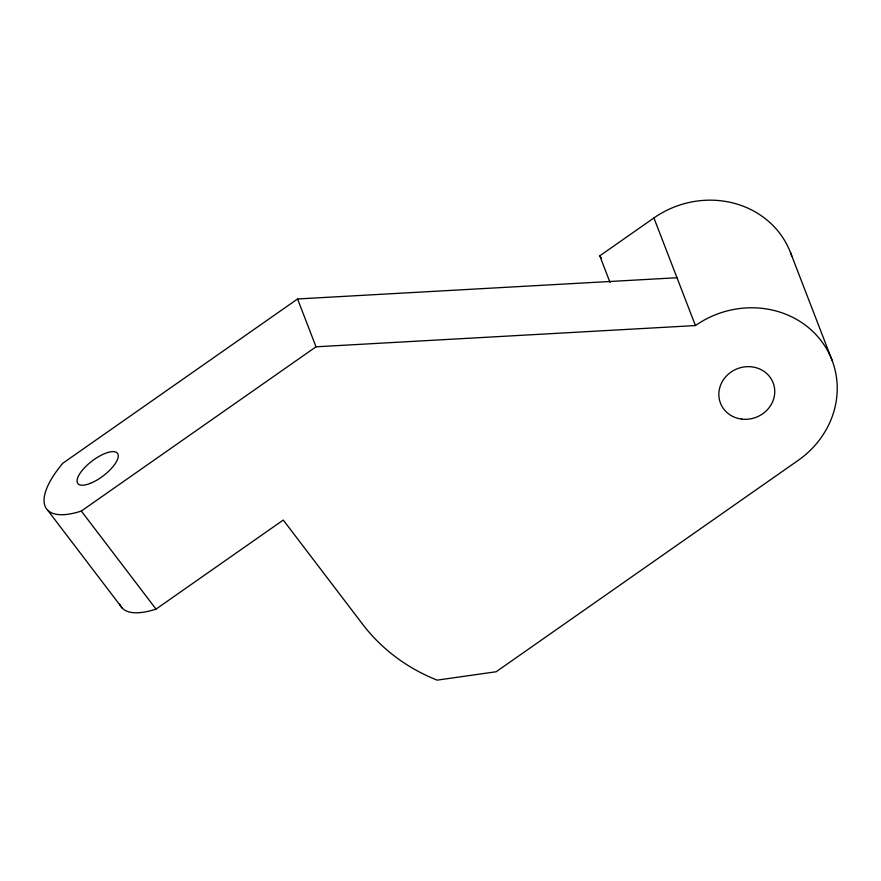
<?xml version="1.0" encoding="UTF-8"?>
<svg xmlns="http://www.w3.org/2000/svg" width="881" height="881" viewBox="0 0 881 881"><rect width="100%" height="100%" fill="white"/><g stroke="black" fill="none" stroke-linecap="round" stroke-linejoin="round"><path stroke-width="1.32" d="M676.993 277.735L297.558 298.967L62.859 463.219A83.056 30.956 -37.3 0 0 81.327 511.046L156.014 609.112L283.264 520.065L362.631 624.255A190.957 176.167 -21.1 0 0 437.174 680.132L496.157 671.751L798.142 460.4A91.327 84.257 -21.1 0 0 821.246 340.881A91.327 84.257 -21.1 0 0 695.439 325.563L316.015 346.806L81.327 511.046M610.081 282.559L599.774 255.842L653.922 217.948A91.327 84.257 -21.1 0 1 791.777 256.14M599.774 255.842L601.426 258.023M47.607 510.121L122.294 608.176M790.477 252.495L832.005 360.109M653.922 217.948L695.439 325.563M297.558 298.967L316.015 346.806M156.014 609.112A83.056 30.956 -37.3 0 1 119.706 604.146M741.747 419.103A28.225 26.045 -21.1 0 0 773.133 382.817A28.225 26.045 -21.1 0 0 725.504 377.024A28.225 26.045 -21.1 0 0 741.747 419.103M90.512 483.295A24.91 9.284 -37.3 0 0 117.977 454.211A24.91 9.284 -37.3 0 0 84.521 467.756A24.91 9.284 -37.3 0 0 90.512 483.295"/></g></svg>
